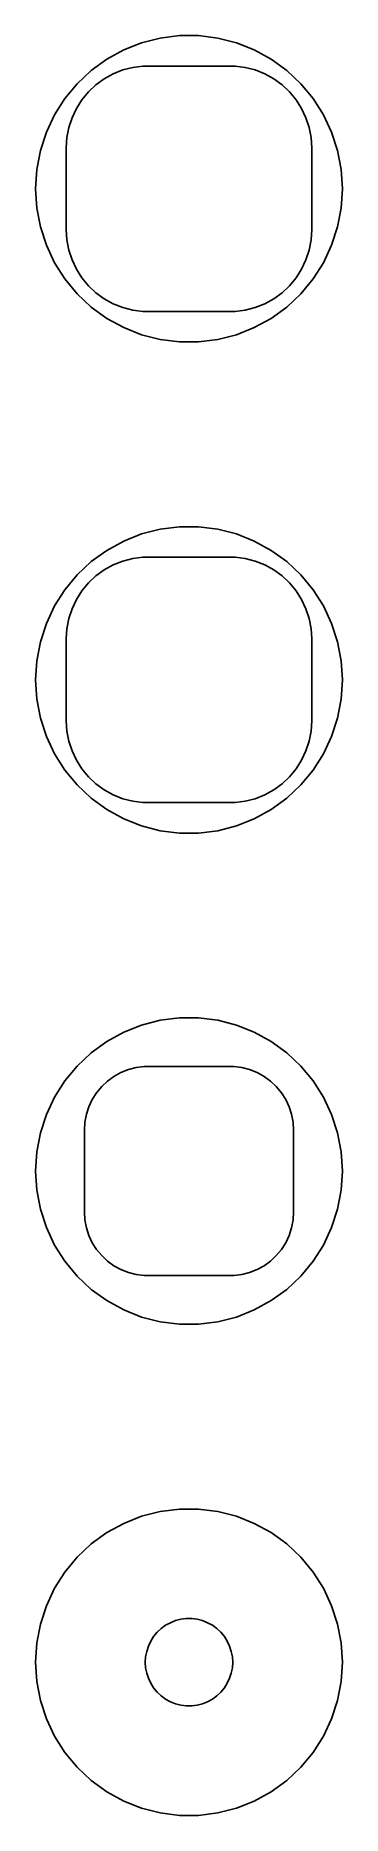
# Model space of a CAD drawing. Header units: metres. Extents: x -7.5 to 7.5, y 88.5 to 175.5.
import ezdxf

# ---------------------------------------------------------------- set-up
doc = ezdxf.new("R2010")
doc.units = ezdxf.units.M

msp = doc.modelspace()

# ---------------------------------------------------------------- linework, layer by layer
for p, q in [((-2.31763, 175.133), (-3.19334, 174.786)), ((-1.40535, 175.367), (-2.31763, 175.133)), ((-0.470917, 175.485), (-1.40535, 175.367)), ((0.470917, 175.485), (-0.470917, 175.485)), ((1.40535, 175.367), (0.470917, 175.485)), ((2.31763, 175.133), (1.40535, 175.367)), ((3.19334, 174.786), (2.31763, 175.133)), ((-4.01869, 174.332), (-4.78067, 173.779)), ((-3.19334, 174.786), (-4.01869, 174.332)), ((-2.74951, 173.929), (-2.25116, 173.992)), ((-2.25116, 173.992), (2.25116, 173.992)), ((2.25116, 173.992), (2.74951, 173.929)), ((4.01869, 174.332), (3.19334, 174.786)), ((4.78067, 173.779), (4.01869, 174.332)), ((-5.46725, 173.134), (-6.06763, 172.408)), ((-4.78067, 173.779), (-5.46725, 173.134)), ((-4.91586, 172.738), (-4.54968, 173.082)), ((-4.54968, 173.082), (-4.1433, 173.377)), ((-4.1433, 173.377), (-3.70311, 173.619)), ((-3.70311, 173.619), (-3.23605, 173.804)), ((-3.23605, 173.804), (-2.74951, 173.929)), ((2.74951, 173.929), (3.23605, 173.804)), ((3.23605, 173.804), (3.70311, 173.619)), ((3.70311, 173.619), (4.1433, 173.377)), ((4.1433, 173.377), (4.54968, 173.082)), ((4.54968, 173.082), (4.91586, 172.738)), ((5.46725, 173.134), (4.78067, 173.779)), ((6.06763, 172.408), (5.46725, 173.134)), ((-6.06763, 172.408), (-6.5723, 171.613)), ((-5.50522, 171.927), (-5.23605, 172.351)), ((-5.23605, 172.351), (-4.91586, 172.738)), ((4.91586, 172.738), (5.23605, 172.351)), ((5.23605, 172.351), (5.50522, 171.927)), ((6.5723, 171.613), (6.06763, 172.408)), ((-6.5723, 171.613), (-6.97331, 170.761)), ((-5.87433, 170.995), (-5.7191, 171.472)), ((-5.7191, 171.472), (-5.50522, 171.927)), ((5.50522, 171.927), (5.7191, 171.472)), ((5.7191, 171.472), (5.87433, 170.995)), ((6.97331, 170.761), (6.5723, 171.613)), ((-6.97331, 170.761), (-7.26436, 169.865)), ((-6, 170), (-5.96844, 170.501)), ((-5.96844, 170.501), (-5.87433, 170.995)), ((5.87433, 170.995), (5.96844, 170.501)), ((5.96844, 170.501), (6, 170)), ((7.26436, 169.865), (6.97331, 170.761)), ((-7.26436, 169.865), (-7.44086, 168.94)), ((-6, 166), (-6, 170)), ((6, 170), (6, 166)), ((7.44086, 168.94), (7.26436, 169.865)), ((-7.44086, 168.94), (-7.5, 168)), ((7.5, 168), (7.44086, 168.94)), ((-7.5, 168), (-7.44086, 167.06)), ((7.44086, 167.06), (7.5, 168)), ((-7.44086, 167.06), (-7.26436, 166.135)), ((7.26436, 166.135), (7.44086, 167.06)), ((-7.26436, 166.135), (-6.97331, 165.239)), ((6.97331, 165.239), (7.26436, 166.135)), ((-5.96844, 165.499), (-6, 166)), ((-5.87433, 165.005), (-5.96844, 165.499)), ((5.96844, 165.499), (5.87433, 165.005)), ((6, 166), (5.96844, 165.499)), ((-6.97331, 165.239), (-6.5723, 164.387)), ((-6.5723, 164.387), (-6.06763, 163.592)), ((-5.7191, 164.528), (-5.87433, 165.005)), ((-5.50522, 164.073), (-5.7191, 164.528)), ((5.7191, 164.528), (5.50522, 164.073)), ((5.87433, 165.005), (5.7191, 164.528)), ((6.06763, 163.592), (6.5723, 164.387)), ((6.5723, 164.387), (6.97331, 165.239)), ((-6.06763, 163.592), (-5.46725, 162.866)), ((-5.23605, 163.649), (-5.50522, 164.073)), ((-4.91586, 163.262), (-5.23605, 163.649)), ((5.23605, 163.649), (4.91586, 163.262)), ((5.50522, 164.073), (5.23605, 163.649)), ((5.46725, 162.866), (6.06763, 163.592)), ((-5.46725, 162.866), (-4.78067, 162.221)), ((-4.54968, 162.918), (-4.91586, 163.262)), ((-4.1433, 162.623), (-4.54968, 162.918)), ((4.54968, 162.918), (4.1433, 162.623)), ((4.91586, 163.262), (4.54968, 162.918)), ((4.78067, 162.221), (5.46725, 162.866)), ((-4.78067, 162.221), (-4.01869, 161.668)), ((-3.70311, 162.381), (-4.1433, 162.623)), ((-3.23605, 162.196), (-3.70311, 162.381)), ((-2.74951, 162.071), (-3.23605, 162.196)), ((-2.25116, 162.008), (-2.74951, 162.071)), ((2.25116, 162.008), (-2.25116, 162.008)), ((2.74951, 162.071), (2.25116, 162.008)), ((3.23605, 162.196), (2.74951, 162.071)), ((3.70311, 162.381), (3.23605, 162.196)), ((4.1433, 162.623), (3.70311, 162.381)), ((4.01869, 161.668), (4.78067, 162.221)), ((-4.01869, 161.668), (-3.19334, 161.214)), ((-3.19334, 161.214), (-2.31763, 160.867)), ((2.31763, 160.867), (3.19334, 161.214)), ((3.19334, 161.214), (4.01869, 161.668)), ((-2.31763, 160.867), (-1.40535, 160.633)), ((-1.40535, 160.633), (-0.470917, 160.515)), ((-0.470917, 160.515), (0.470917, 160.515)), ((0.470917, 160.515), (1.40535, 160.633)), ((1.40535, 160.633), (2.31763, 160.867)), ((-1.40535, 151.367), (-2.31763, 151.133)), ((-0.470917, 151.485), (-1.40535, 151.367)), ((0.470917, 151.485), (-0.470917, 151.485)), ((1.40535, 151.367), (0.470917, 151.485)), ((2.31763, 151.133), (1.40535, 151.367)), ((-3.19334, 150.786), (-4.01869, 150.332)), ((-2.31763, 151.133), (-3.19334, 150.786)), ((3.19334, 150.786), (2.31763, 151.133)), ((4.01869, 150.332), (3.19334, 150.786)), ((-4.78067, 149.779), (-5.46725, 149.134)), ((-4.01869, 150.332), (-4.78067, 149.779)), ((-4.1433, 149.377), (-3.70311, 149.619)), ((-3.70311, 149.619), (-3.23605, 149.804)), ((-3.23605, 149.804), (-2.74951, 149.929)), ((-2.74951, 149.929), (-2.25116, 149.992)), ((-2.25116, 149.992), (2.25116, 149.992)), ((2.25116, 149.992), (2.74951, 149.929)), ((2.74951, 149.929), (3.23605, 149.804)), ((3.23605, 149.804), (3.70311, 149.619)), ((3.70311, 149.619), (4.1433, 149.377)), ((4.78067, 149.779), (4.01869, 150.332)), ((5.46725, 149.134), (4.78067, 149.779)), ((-5.46725, 149.134), (-6.06763, 148.408)), ((-5.23605, 148.351), (-4.91586, 148.738)), ((-4.91586, 148.738), (-4.54968, 149.082)), ((-4.54968, 149.082), (-4.1433, 149.377)), ((4.1433, 149.377), (4.54968, 149.082)), ((4.54968, 149.082), (4.91586, 148.738)), ((4.91586, 148.738), (5.23605, 148.351)), ((6.06763, 148.408), (5.46725, 149.134)), ((-6.06763, 148.408), (-6.5723, 147.613)), ((-5.7191, 147.472), (-5.50522, 147.927)), ((-5.50522, 147.927), (-5.23605, 148.351)), ((5.23605, 148.351), (5.50522, 147.927)), ((5.50522, 147.927), (5.7191, 147.472)), ((6.5723, 147.613), (6.06763, 148.408)), ((-6.5723, 147.613), (-6.97331, 146.761)), ((-5.96844, 146.501), (-5.87433, 146.995)), ((-5.87433, 146.995), (-5.7191, 147.472)), ((5.7191, 147.472), (5.87433, 146.995)), ((5.87433, 146.995), (5.96844, 146.501)), ((6.97331, 146.761), (6.5723, 147.613)), ((-6.97331, 146.761), (-7.26436, 145.865)), ((-6, 146), (-5.96844, 146.501)), ((5.96844, 146.501), (6, 146)), ((7.26436, 145.865), (6.97331, 146.761)), ((-7.26436, 145.865), (-7.44086, 144.94)), ((-6, 142), (-6, 146)), ((6, 146), (6, 142)), ((7.44086, 144.94), (7.26436, 145.865)), ((-7.44086, 144.94), (-7.5, 144)), ((7.5, 144), (7.44086, 144.94)), ((-7.5, 144), (-7.44086, 143.06)), ((7.44086, 143.06), (7.5, 144)), ((-7.44086, 143.06), (-7.26436, 142.135)), ((7.26436, 142.135), (7.44086, 143.06)), ((-7.26436, 142.135), (-6.97331, 141.239)), ((-5.96844, 141.499), (-6, 142)), ((6, 142), (5.96844, 141.499)), ((6.97331, 141.239), (7.26436, 142.135)), ((-6.97331, 141.239), (-6.5723, 140.387)), ((-5.87433, 141.005), (-5.96844, 141.499)), ((-5.7191, 140.528), (-5.87433, 141.005)), ((5.87433, 141.005), (5.7191, 140.528)), ((5.96844, 141.499), (5.87433, 141.005)), ((6.5723, 140.387), (6.97331, 141.239)), ((-6.5723, 140.387), (-6.06763, 139.592)), ((-5.50522, 140.073), (-5.7191, 140.528)), ((-5.23605, 139.649), (-5.50522, 140.073)), ((5.50522, 140.073), (5.23605, 139.649)), ((5.7191, 140.528), (5.50522, 140.073)), ((6.06763, 139.592), (6.5723, 140.387)), ((-6.06763, 139.592), (-5.46725, 138.866)), ((-4.91586, 139.262), (-5.23605, 139.649)), ((-4.54968, 138.918), (-4.91586, 139.262)), ((4.91586, 139.262), (4.54968, 138.918)), ((5.23605, 139.649), (4.91586, 139.262)), ((5.46725, 138.866), (6.06763, 139.592)), ((-5.46725, 138.866), (-4.78067, 138.221)), ((-4.1433, 138.623), (-4.54968, 138.918)), ((-3.70311, 138.381), (-4.1433, 138.623)), ((-3.23605, 138.196), (-3.70311, 138.381)), ((3.70311, 138.381), (3.23605, 138.196)), ((4.1433, 138.623), (3.70311, 138.381)), ((4.54968, 138.918), (4.1433, 138.623)), ((4.78067, 138.221), (5.46725, 138.866)), ((-4.78067, 138.221), (-4.01869, 137.668)), ((-4.01869, 137.668), (-3.19334, 137.214)), ((-2.74951, 138.071), (-3.23605, 138.196)), ((-2.25116, 138.008), (-2.74951, 138.071)), ((2.25116, 138.008), (-2.25116, 138.008)), ((2.74951, 138.071), (2.25116, 138.008)), ((3.23605, 138.196), (2.74951, 138.071)), ((3.19334, 137.214), (4.01869, 137.668)), ((4.01869, 137.668), (4.78067, 138.221)), ((-3.19334, 137.214), (-2.31763, 136.867)), ((-2.31763, 136.867), (-1.40535, 136.633)), ((-1.40535, 136.633), (-0.470917, 136.515)), ((0.470917, 136.515), (1.40535, 136.633)), ((1.40535, 136.633), (2.31763, 136.867)), ((2.31763, 136.867), (3.19334, 137.214)), ((-0.470917, 136.515), (0.470917, 136.515)), ((-2.31763, 127.133), (-3.19334, 126.786)), ((-1.40535, 127.367), (-2.31763, 127.133)), ((-0.470917, 127.485), (-1.40535, 127.367)), ((0.470917, 127.485), (-0.470917, 127.485)), ((1.40535, 127.367), (0.470917, 127.485)), ((2.31763, 127.133), (1.40535, 127.367)), ((3.19334, 126.786), (2.31763, 127.133)), ((-4.01869, 126.332), (-4.78067, 125.779)), ((-3.19334, 126.786), (-4.01869, 126.332)), ((4.01869, 126.332), (3.19334, 126.786)), ((4.78067, 125.779), (4.01869, 126.332)), ((-4.78067, 125.779), (-5.46725, 125.134)), ((5.46725, 125.134), (4.78067, 125.779)), ((-6.06763, 124.408), (-6.5723, 123.613)), ((-5.46725, 125.134), (-6.06763, 124.408)), ((-4.26921, 124.131), (-3.98424, 124.399)), ((-3.98424, 124.399), (-3.66798, 124.628)), ((-3.66798, 124.628), (-3.32541, 124.817)), ((-3.32541, 124.817), (-2.96194, 124.961)), ((-2.96194, 124.961), (-2.5833, 125.058)), ((-2.5833, 125.058), (-2.19545, 125.107)), ((-2.19545, 125.107), (2.19545, 125.107)), ((2.19545, 125.107), (2.5833, 125.058)), ((2.5833, 125.058), (2.96194, 124.961)), ((2.96194, 124.961), (3.32541, 124.817)), ((3.32541, 124.817), (3.66798, 124.628)), ((3.66798, 124.628), (3.98424, 124.399)), ((3.98424, 124.399), (4.26921, 124.131)), ((6.06763, 124.408), (5.46725, 125.134)), ((6.5723, 123.613), (6.06763, 124.408)), ((-6.5723, 123.613), (-6.97331, 122.761)), ((-4.89432, 123.146), (-4.72786, 123.5)), ((-4.72786, 123.5), (-4.5184, 123.83)), ((-4.5184, 123.83), (-4.26921, 124.131)), ((4.26921, 124.131), (4.5184, 123.83)), ((4.5184, 123.83), (4.72786, 123.5)), ((4.72786, 123.5), (4.89432, 123.146)), ((6.97331, 122.761), (6.5723, 123.613)), ((-6.97331, 122.761), (-7.26436, 121.865)), ((-5.08836, 122.39), (-5.01512, 122.774)), ((-5.01512, 122.774), (-4.89432, 123.146)), ((4.89432, 123.146), (5.01512, 122.774)), ((5.01512, 122.774), (5.08836, 122.39)), ((7.26436, 121.865), (6.97331, 122.761)), ((-7.26436, 121.865), (-7.44086, 120.94)), ((-5.11292, 122), (-5.08836, 122.39)), ((-5.11292, 118), (-5.11292, 122)), ((5.08836, 122.39), (5.11292, 122)), ((5.11292, 122), (5.11292, 118)), ((7.44086, 120.94), (7.26436, 121.865)), ((-7.44086, 120.94), (-7.5, 120)), ((7.5, 120), (7.44086, 120.94)), ((-7.5, 120), (-7.44086, 119.06)), ((7.44086, 119.06), (7.5, 120)), ((-7.44086, 119.06), (-7.26436, 118.135)), ((7.26436, 118.135), (7.44086, 119.06)), ((-7.26436, 118.135), (-6.97331, 117.239)), ((-5.08836, 117.61), (-5.11292, 118)), ((-5.01512, 117.226), (-5.08836, 117.61)), ((5.08836, 117.61), (5.01512, 117.226)), ((5.11292, 118), (5.08836, 117.61)), ((6.97331, 117.239), (7.26436, 118.135)), ((-6.97331, 117.239), (-6.5723, 116.387)), ((-4.89432, 116.854), (-5.01512, 117.226)), ((-4.72786, 116.5), (-4.89432, 116.854)), ((4.89432, 116.854), (4.72786, 116.5)), ((5.01512, 117.226), (4.89432, 116.854)), ((6.5723, 116.387), (6.97331, 117.239)), ((-6.5723, 116.387), (-6.06763, 115.592)), ((-4.5184, 116.17), (-4.72786, 116.5)), ((-4.26921, 115.869), (-4.5184, 116.17)), ((-3.98424, 115.601), (-4.26921, 115.869)), ((4.26921, 115.869), (3.98424, 115.601)), ((4.5184, 116.17), (4.26921, 115.869)), ((4.72786, 116.5), (4.5184, 116.17)), ((6.06763, 115.592), (6.5723, 116.387)), ((-6.06763, 115.592), (-5.46725, 114.866)), ((-5.46725, 114.866), (-4.78067, 114.221)), ((-3.66798, 115.372), (-3.98424, 115.601)), ((-3.32541, 115.183), (-3.66798, 115.372)), ((-2.96194, 115.039), (-3.32541, 115.183)), ((-2.5833, 114.942), (-2.96194, 115.039)), ((-2.19545, 114.893), (-2.5833, 114.942)), ((2.19545, 114.893), (-2.19545, 114.893)), ((2.5833, 114.942), (2.19545, 114.893)), ((2.96194, 115.039), (2.5833, 114.942)), ((3.32541, 115.183), (2.96194, 115.039)), ((3.66798, 115.372), (3.32541, 115.183)), ((3.98424, 115.601), (3.66798, 115.372)), ((4.78067, 114.221), (5.46725, 114.866)), ((5.46725, 114.866), (6.06763, 115.592)), ((-4.78067, 114.221), (-4.01869, 113.668)), ((4.01869, 113.668), (4.78067, 114.221)), ((-4.01869, 113.668), (-3.19334, 113.214)), ((-3.19334, 113.214), (-2.31763, 112.867)), ((2.31763, 112.867), (3.19334, 113.214)), ((3.19334, 113.214), (4.01869, 113.668)), ((-2.31763, 112.867), (-1.40535, 112.633)), ((-1.40535, 112.633), (-0.470917, 112.515)), ((-0.470917, 112.515), (0.470917, 112.515)), ((0.470917, 112.515), (1.40535, 112.633)), ((1.40535, 112.633), (2.31763, 112.867)), ((-3.19334, 102.786), (-4.01869, 102.332)), ((-2.31763, 103.133), (-3.19334, 102.786)), ((-1.40535, 103.367), (-2.31763, 103.133)), ((-0.470917, 103.485), (-1.40535, 103.367)), ((0.470917, 103.485), (-0.470917, 103.485)), ((1.40535, 103.367), (0.470917, 103.485)), ((2.31763, 103.133), (1.40535, 103.367)), ((3.19334, 102.786), (2.31763, 103.133)), ((4.01869, 102.332), (3.19334, 102.786)), ((-4.78067, 101.779), (-5.46725, 101.134)), ((-4.01869, 102.332), (-4.78067, 101.779)), ((4.78067, 101.779), (4.01869, 102.332)), ((5.46725, 101.134), (4.78067, 101.779)), ((-5.46725, 101.134), (-6.06763, 100.408)), ((6.06763, 100.408), (5.46725, 101.134)), ((-6.06763, 100.408), (-6.5723, 99.6131)), ((6.5723, 99.6131), (6.06763, 100.408)), ((-6.5723, 99.6131), (-6.97331, 98.7609)), ((6.97331, 98.7609), (6.5723, 99.6131)), ((-6.97331, 98.7609), (-7.26436, 97.8652)), ((7.26436, 97.8652), (6.97331, 98.7609)), ((-7.26436, 97.8652), (-7.44086, 96.94)), ((-1.72748, 97.2551), (-1.55655, 97.4617)), ((-1.55655, 97.4617), (-1.36108, 97.6453)), ((-1.36108, 97.6453), (-1.14413, 97.8029)), ((-1.14413, 97.8029), (-0.909149, 97.9321)), ((-0.909149, 97.9321), (-0.659836, 98.0308)), ((-0.659836, 98.0308), (-0.400101, 98.0975)), ((-0.400101, 98.0975), (-0.134064, 98.1311)), ((-0.134064, 98.1311), (0.134064, 98.1311)), ((0.134064, 98.1311), (0.400101, 98.0975)), ((0.400101, 98.0975), (0.659836, 98.0308)), ((0.659836, 98.0308), (0.909149, 97.9321)), ((0.909149, 97.9321), (1.14413, 97.8029)), ((1.14413, 97.8029), (1.36108, 97.6453)), ((1.36108, 97.6453), (1.55655, 97.4617)), ((1.55655, 97.4617), (1.72748, 97.2551)), ((7.44086, 96.94), (7.26436, 97.8652)), ((-7.44086, 96.94), (-7.5, 96)), ((-2.06821, 96.531), (-1.98534, 96.786)), ((-1.98534, 96.786), (-1.87117, 97.0287)), ((-1.87117, 97.0287), (-1.72748, 97.2551)), ((1.72748, 97.2551), (1.87117, 97.0287)), ((1.87117, 97.0287), (1.98534, 96.786)), ((1.98534, 96.786), (2.06821, 96.531)), ((7.5, 96), (7.44086, 96.94)), ((-7.5, 96), (-7.44086, 95.06)), ((-2.13528, 96), (-2.11845, 96.2676)), ((-2.11845, 95.7324), (-2.13528, 96)), ((-2.11845, 96.2676), (-2.06821, 96.531)), ((-2.06821, 95.469), (-2.11845, 95.7324)), ((2.06821, 96.531), (2.11845, 96.2676)), ((2.11845, 95.7324), (2.06821, 95.469)), ((2.11845, 96.2676), (2.13528, 96)), ((2.13528, 96), (2.11845, 95.7324)), ((7.44086, 95.06), (7.5, 96)), ((-7.44086, 95.06), (-7.26436, 94.1348)), ((-1.98534, 95.214), (-2.06821, 95.469)), ((-1.87117, 94.9713), (-1.98534, 95.214)), ((-1.72748, 94.7449), (-1.87117, 94.9713)), ((1.87117, 94.9713), (1.72748, 94.7449)), ((1.98534, 95.214), (1.87117, 94.9713)), ((2.06821, 95.469), (1.98534, 95.214)), ((7.26436, 94.1348), (7.44086, 95.06)), ((-7.26436, 94.1348), (-6.97331, 93.2391)), ((-1.55655, 94.5383), (-1.72748, 94.7449)), ((-1.36108, 94.3547), (-1.55655, 94.5383)), ((-1.14413, 94.1971), (-1.36108, 94.3547)), ((-0.909149, 94.0679), (-1.14413, 94.1971)), ((-0.659836, 93.9692), (-0.909149, 94.0679)), ((-0.400101, 93.9025), (-0.659836, 93.9692)), ((0.659836, 93.9692), (0.400101, 93.9025)), ((0.909149, 94.0679), (0.659836, 93.9692)), ((1.14413, 94.1971), (0.909149, 94.0679)), ((1.36108, 94.3547), (1.14413, 94.1971)), ((1.55655, 94.5383), (1.36108, 94.3547)), ((1.72748, 94.7449), (1.55655, 94.5383)), ((6.97331, 93.2391), (7.26436, 94.1348)), ((-6.97331, 93.2391), (-6.5723, 92.3869)), ((-0.134064, 93.8689), (-0.400101, 93.9025)), ((0.134064, 93.8689), (-0.134064, 93.8689)), ((0.400101, 93.9025), (0.134064, 93.8689)), ((6.5723, 92.3869), (6.97331, 93.2391)), ((-6.5723, 92.3869), (-6.06763, 91.5916)), ((6.06763, 91.5916), (6.5723, 92.3869)), ((-6.06763, 91.5916), (-5.46725, 90.8659)), ((5.46725, 90.8659), (6.06763, 91.5916)), ((-5.46725, 90.8659), (-4.78067, 90.2212)), ((4.78067, 90.2212), (5.46725, 90.8659)), ((-4.78067, 90.2212), (-4.01869, 89.6675)), ((-4.01869, 89.6675), (-3.19334, 89.2138)), ((3.19334, 89.2138), (4.01869, 89.6675)), ((4.01869, 89.6675), (4.78067, 90.2212)), ((-3.19334, 89.2138), (-2.31763, 88.8671)), ((-2.31763, 88.8671), (-1.40535, 88.6329)), ((1.40535, 88.6329), (2.31763, 88.8671)), ((2.31763, 88.8671), (3.19334, 89.2138)), ((-1.40535, 88.6329), (-0.470917, 88.5148)), ((-0.470917, 88.5148), (0.470917, 88.5148)), ((0.470917, 88.5148), (1.40535, 88.6329))]:
    msp.add_line(p, q)

doc.saveas('drawing.dxf')
